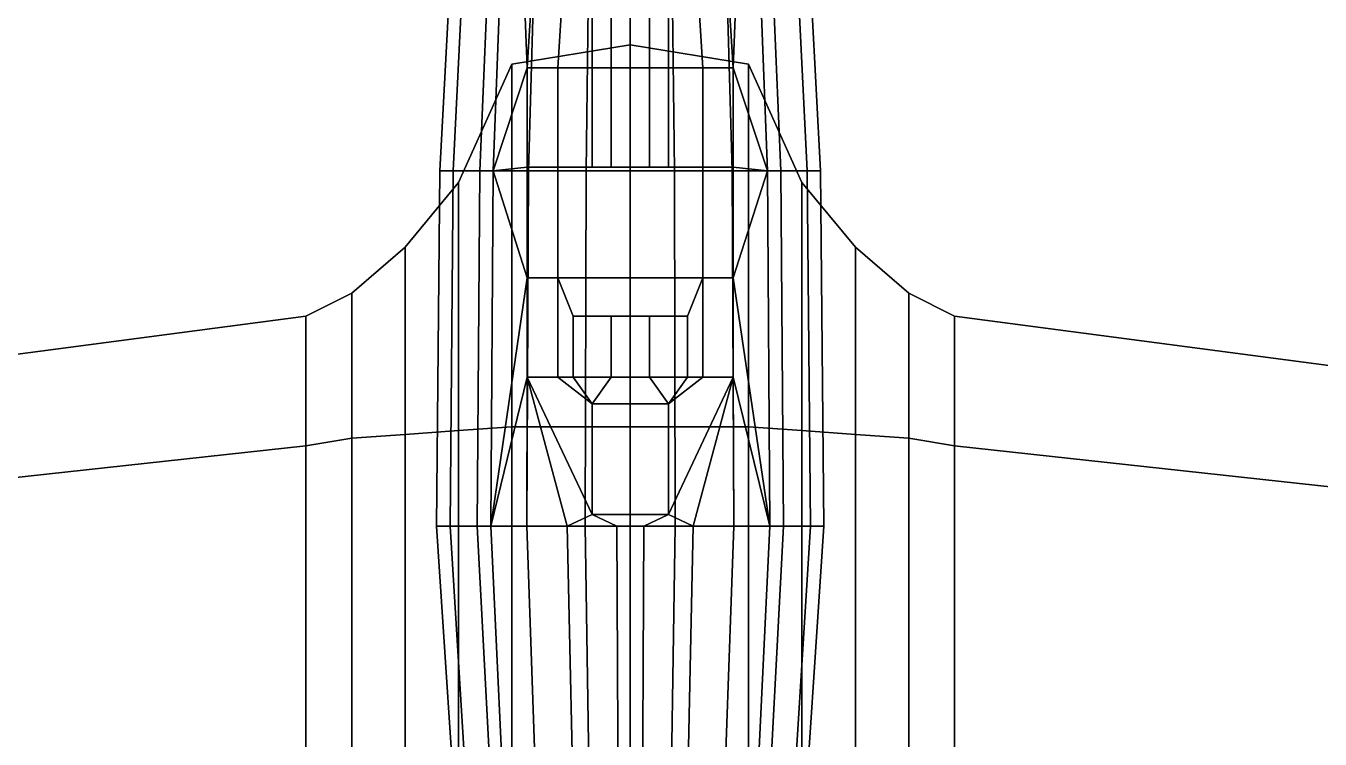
# Model space of a CAD drawing. Header units: millimetres. Extents: x -5.2 to 5.2, y -4.1 to 14.5.
# Drawn here: x -1.584 to 1.808, y -1.753 to 0.115 of the extents above; entities that cross this region are included whole.
import ezdxf

# ---------------------------------------------------------------- set-up
doc = ezdxf.new("R2010")
doc.units = ezdxf.units.MM
for name, color, linetype in [('hull_add', 3, 'Continuous'), ('w2', 6, 'Continuous'), ('wing', 5, 'Continuous')]:
    doc.layers.add(name, color=color, linetype=linetype)

msp = doc.modelspace()

# ---------------------------------------------------------------- linework, layer by layer
for points in [[(-0.4988, -0.265, 0.2272), (-0.43, 1.025, 0.24), (-0.43, 1.025, 0.08), (-0.4988, -0.265, 0.0416)], [(-0.4988, -0.265, 0.0416), (-0.43, 1.025, 0.08), (-0.4, 1.025, -0.1), (-0.464, -0.265, -0.1672)], [(-0.464, -0.265, 0.378), (-0.4, 1.025, 0.37), (-0.43, 1.025, 0.24), (-0.4988, -0.265, 0.2272)], [(-0.464, -0.265, -0.1672), (-0.4, 1.025, -0.1), (-0.34, 1.025, -0.24), (-0.3944, -0.265, -0.3296)], [(-0.3596, -0.265, 0.5752), (-0.31, 1.025, 0.54), (-0.4, 1.025, 0.37), (-0.464, -0.265, 0.378)], [(-0.3944, -0.265, -0.3296), (-0.34, 1.025, -0.24), (-0.31, 1.025, -0.28), (-0.3596, -0.265, -0.376)], [(-0.3596, -0.265, -0.376), (-0.31, 1.025, -0.28), (-0.23, 1.025, -0.36), (-0.2668, -0.265, -0.4688)], [(-0.31, 1.025, 0.54), (-0.3596, -0.265, 0.5752), (-0.3596, -0.265, 0.5752), (-0.27, 0.005, 0.67)], [(-0.25, 0.325, 0.69), (-0.25, 0.325, 0.69), (-0.31, 1.025, 0.54), (-0.27, 0.005, 0.67)], [(-0.2668, -0.265, -0.4688), (-0.23, 1.025, -0.36), (-0.1, 1.025, -0.42), (-0.116, -0.265, -0.5384)], [(-0.116, -0.265, -0.5384), (-0.1, 1.025, -0.42), (0, 1.025, -0.43), (0, -0.265, -0.55)], [(0, -0.265, -0.55), (0, 1.025, -0.43), (0.1, 1.025, -0.42), (0.116, -0.265, -0.5384)], [(0.116, -0.265, -0.5384), (0.1, 1.025, -0.42), (0.23, 1.025, -0.36), (0.2668, -0.265, -0.4688)], [(0.2668, -0.265, -0.4688), (0.23, 1.025, -0.36), (0.31, 1.025, -0.28), (0.3596, -0.265, -0.376)], [(0.25, 0.325, 0.69), (0.27, 0.005, 0.67), (0.27, 0.005, 0.67), (0.31, 1.025, 0.54)], [(0.27, 0.005, 0.67), (0.3596, -0.265, 0.5752), (0.3596, -0.265, 0.5752), (0.31, 1.025, 0.54)], [(0.3596, -0.265, -0.376), (0.31, 1.025, -0.28), (0.34, 1.025, -0.24), (0.3944, -0.265, -0.3296)], [(0.464, -0.265, 0.378), (0.4, 1.025, 0.37), (0.31, 1.025, 0.54), (0.3596, -0.265, 0.5752)], [(0.3944, -0.265, -0.3296), (0.34, 1.025, -0.24), (0.4, 1.025, -0.1), (0.464, -0.265, -0.1672)], [(0.464, -0.265, -0.1672), (0.4, 1.025, -0.1), (0.43, 1.025, 0.08), (0.4988, -0.265, 0.0416)], [(0.4988, -0.265, 0.2272), (0.43, 1.025, 0.24), (0.4, 1.025, 0.37), (0.464, -0.265, 0.378)], [(0.4988, -0.265, 0.0416), (0.43, 1.025, 0.08), (0.43, 1.025, 0.24), (0.4988, -0.265, 0.2272)], [(-0.27, 0.005, 0.67), (-0.3596, -0.265, 0.5752), (-0.3596, -0.265, 0.5752), (-0.27, -0.255, 0.67)], [(0.27, -0.255, 0.67), (0.3596, -0.265, 0.5752), (0.3596, -0.265, 0.5752), (0.27, 0.005, 0.67)], [(-0.4988, -0.265, 0.0416), (-0.5074, -1.195, 0.013), (-0.5074, -1.195, 0.2018), (-0.4988, -0.265, 0.2272)], [(-0.464, -0.265, -0.1672), (-0.472, -1.195, -0.1994), (-0.5074, -1.195, 0.013), (-0.4988, -0.265, 0.0416)], [(-0.4988, -0.265, 0.2272), (-0.5074, -1.195, 0.2018), (-0.472, -1.195, 0.3552), (-0.464, -0.265, 0.378)], [(-0.3944, -0.265, -0.3296), (-0.4012, -1.195, -0.3646), (-0.472, -1.195, -0.1994), (-0.464, -0.265, -0.1672)], [(-0.464, -0.265, 0.378), (-0.472, -1.195, 0.3552), (-0.3658, -1.195, 0.5558), (-0.3596, -0.265, 0.5752)], [(-0.3596, -0.265, -0.376), (-0.3658, -1.195, -0.4118), (-0.4012, -1.195, -0.3646), (-0.3944, -0.265, -0.3296)], [(-0.2668, -0.265, -0.4688), (-0.2714, -1.195, -0.5062), (-0.3658, -1.195, -0.4118), (-0.3596, -0.265, -0.376)], [(-0.27, -0.545, 0.67), (-0.3596, -0.265, 0.5752), (-0.3596, -0.265, 0.5752), (-0.3658, -1.195, 0.5558)], [(-0.27, -0.255, 0.67), (-0.3596, -0.265, 0.5752), (-0.3596, -0.265, 0.5752), (-0.27, -0.545, 0.67)], [(-0.116, -0.265, -0.5384), (-0.118, -1.195, -0.577), (-0.2714, -1.195, -0.5062), (-0.2668, -0.265, -0.4688)], [(0, -0.265, -0.55), (0, -1.195, -0.5888), (-0.118, -1.195, -0.577), (-0.116, -0.265, -0.5384)], [(0.116, -0.265, -0.5384), (0.118, -1.195, -0.577), (0, -1.195, -0.5888), (0, -0.265, -0.55)], [(0.2668, -0.265, -0.4688), (0.2714, -1.195, -0.5062), (0.118, -1.195, -0.577), (0.116, -0.265, -0.5384)], [(0.3596, -0.265, -0.376), (0.3658, -1.195, -0.4118), (0.2714, -1.195, -0.5062), (0.2668, -0.265, -0.4688)], [(0.27, -0.545, 0.67), (0.3596, -0.265, 0.5752), (0.3596, -0.265, 0.5752), (0.27, -0.255, 0.67)], [(0.3658, -1.195, 0.5558), (0.3596, -0.265, 0.5752), (0.3596, -0.265, 0.5752), (0.27, -0.545, 0.67)], [(0.3944, -0.265, -0.3296), (0.4012, -1.195, -0.3646), (0.3658, -1.195, -0.4118), (0.3596, -0.265, -0.376)], [(0.3596, -0.265, 0.5752), (0.3658, -1.195, 0.5558), (0.472, -1.195, 0.3552), (0.464, -0.265, 0.378)], [(0.464, -0.265, -0.1672), (0.472, -1.195, -0.1994), (0.4012, -1.195, -0.3646), (0.3944, -0.265, -0.3296)], [(0.4988, -0.265, 0.0416), (0.5074, -1.195, 0.013), (0.472, -1.195, -0.1994), (0.464, -0.265, -0.1672)], [(0.464, -0.265, 0.378), (0.472, -1.195, 0.3552), (0.5074, -1.195, 0.2018), (0.4988, -0.265, 0.2272)], [(0.4988, -0.265, 0.2272), (0.5074, -1.195, 0.2018), (0.5074, -1.195, 0.013), (0.4988, -0.265, 0.0416)], [(-0.27, -0.805, 0.67), (-0.27, -0.545, 0.67), (-0.27, -0.545, 0.67), (-0.3658, -1.195, 0.5558)], [(0.3658, -1.195, 0.5558), (0.27, -0.545, 0.67), (0.27, -0.545, 0.67), (0.27, -0.805, 0.67)], [(-0.2714, -1.195, 0.6738), (-0.27, -0.805, 0.67), (-0.27, -0.805, 0.67), (-0.3658, -1.195, 0.5558)], [(-0.1652, -1.195, 0.7446), (-0.27, -0.805, 0.67), (-0.27, -0.805, 0.67), (-0.2714, -1.195, 0.6738)], [(-0.1, -1.165, 0.79), (-0.27, -0.805, 0.67), (-0.27, -0.805, 0.67), (-0.1652, -1.195, 0.7446)], [(0.1652, -1.195, 0.7446), (0.27, -0.805, 0.67), (0.27, -0.805, 0.67), (0.1, -1.165, 0.79)], [(0.2714, -1.195, 0.6738), (0.27, -0.805, 0.67), (0.27, -0.805, 0.67), (0.1652, -1.195, 0.7446)], [(0.3658, -1.195, 0.5558), (0.27, -0.805, 0.67), (0.27, -0.805, 0.67), (0.2714, -1.195, 0.6738)], [(-0.0354, -1.195, 0.78), (-0.1, -1.165, 0.79), (-0.1, -1.165, 0.79), (-0.1652, -1.195, 0.7446)], [(0.0354, -1.195, 0.78), (0.1, -1.165, 0.79), (-0.1, -1.165, 0.79), (-0.0354, -1.195, 0.78)], [(0.1652, -1.195, 0.7446), (0.1, -1.165, 0.79), (0.1, -1.165, 0.79), (0.0354, -1.195, 0.78)], [(-0.4472, -2.105, 0.1504), (-0.5074, -1.195, 0.2018), (-0.5074, -1.195, 0.013), (-0.4472, -2.105, -0.016)], [(-0.4472, -2.105, -0.016), (-0.5074, -1.195, 0.013), (-0.472, -1.195, -0.1994), (-0.416, -2.105, -0.2032)], [(-0.416, -2.105, 0.2856), (-0.472, -1.195, 0.3552), (-0.5074, -1.195, 0.2018), (-0.4472, -2.105, 0.1504)], [(-0.416, -2.105, -0.2032), (-0.472, -1.195, -0.1994), (-0.4012, -1.195, -0.3646), (-0.3536, -2.105, -0.3488)], [(-0.3224, -2.105, 0.4624), (-0.3658, -1.195, 0.5558), (-0.472, -1.195, 0.3552), (-0.416, -2.105, 0.2856)], [(-0.3536, -2.105, -0.3488), (-0.4012, -1.195, -0.3646), (-0.3658, -1.195, -0.4118), (-0.3224, -2.105, -0.3904)], [(-0.3224, -2.105, -0.3904), (-0.3658, -1.195, -0.4118), (-0.2714, -1.195, -0.5062), (-0.2392, -2.105, -0.4736)], [(-0.2392, -2.105, 0.5664), (-0.2714, -1.195, 0.6738), (-0.3658, -1.195, 0.5558), (-0.3224, -2.105, 0.4624)], [(-0.2392, -2.105, -0.4736), (-0.2714, -1.195, -0.5062), (-0.118, -1.195, -0.577), (-0.104, -2.105, -0.536)], [(-0.1456, -2.105, 0.6288), (-0.1652, -1.195, 0.7446), (-0.2714, -1.195, 0.6738), (-0.2392, -2.105, 0.5664)], [(-0.0312, -2.105, 0.66), (-0.0354, -1.195, 0.78), (-0.1652, -1.195, 0.7446), (-0.1456, -2.105, 0.6288)], [(-0.104, -2.105, -0.536), (-0.118, -1.195, -0.577), (0, -1.195, -0.5888), (0, -2.105, -0.5464)], [(0.0312, -2.105, 0.66), (0.0354, -1.195, 0.78), (-0.0354, -1.195, 0.78), (-0.0312, -2.105, 0.66)], [(0, -2.105, -0.5464), (0, -1.195, -0.5888), (0.118, -1.195, -0.577), (0.104, -2.105, -0.536)], [(0.1456, -2.105, 0.6288), (0.1652, -1.195, 0.7446), (0.0354, -1.195, 0.78), (0.0312, -2.105, 0.66)], [(0.104, -2.105, -0.536), (0.118, -1.195, -0.577), (0.2714, -1.195, -0.5062), (0.2392, -2.105, -0.4736)], [(0.2392, -2.105, 0.5664), (0.2714, -1.195, 0.6738), (0.1652, -1.195, 0.7446), (0.1456, -2.105, 0.6288)], [(0.2392, -2.105, -0.4736), (0.2714, -1.195, -0.5062), (0.3658, -1.195, -0.4118), (0.3224, -2.105, -0.3904)], [(0.3224, -2.105, 0.4624), (0.3658, -1.195, 0.5558), (0.2714, -1.195, 0.6738), (0.2392, -2.105, 0.5664)], [(0.3224, -2.105, -0.3904), (0.3658, -1.195, -0.4118), (0.4012, -1.195, -0.3646), (0.3536, -2.105, -0.3488)], [(0.416, -2.105, 0.2856), (0.472, -1.195, 0.3552), (0.3658, -1.195, 0.5558), (0.3224, -2.105, 0.4624)], [(0.3536, -2.105, -0.3488), (0.4012, -1.195, -0.3646), (0.472, -1.195, -0.1994), (0.416, -2.105, -0.2032)], [(0.416, -2.105, -0.2032), (0.472, -1.195, -0.1994), (0.5074, -1.195, 0.013), (0.4472, -2.105, -0.016)], [(0.4472, -2.105, 0.1504), (0.5074, -1.195, 0.2018), (0.472, -1.195, 0.3552), (0.416, -2.105, 0.2856)], [(0.4472, -2.105, -0.016), (0.5074, -1.195, 0.013), (0.5074, -1.195, 0.2018), (0.4472, -2.105, 0.1504)]]:
    msp.add_3dface(points)
at = {"layer": 'hull_add'}
for points in [[(-0.25, 0.325, 0.69), (-0.27, 0.005, 0.67), (-0.19, 0.005, 0.89), (-0.17, 0.325, 0.87)], [(-0.17, 0.325, 0.87), (-0.19, 0.005, 0.89), (-0.1, 0.005, 0.99), (-0.1, 0.325, 0.94)], [(-0.1, 0.325, 0.94), (-0.1, 0.005, 0.99), (-0.05, 0.005, 1.07), (-0.05, 0.325, 1)], [(-0.05, 0.325, 1), (-0.05, 0.005, 1.07), (0.05, 0.005, 1.07), (0.05, 0.325, 1)], [(0.05, 0.325, 1), (0.05, 0.005, 1.07), (0.1, 0.005, 0.99), (0.1, 0.325, 0.94)], [(0.1, 0.325, 0.94), (0.1, 0.005, 0.99), (0.19, 0.005, 0.89), (0.17, 0.325, 0.87)], [(0.17, 0.325, 0.87), (0.19, 0.005, 0.89), (0.27, 0.005, 0.67), (0.25, 0.325, 0.69)], [(-0.27, 0.005, 0.67), (-0.27, -0.255, 0.67), (-0.19, -0.255, 0.89), (-0.19, 0.005, 0.89)], [(-0.19, 0.005, 0.89), (-0.19, -0.255, 0.89), (-0.1, -0.255, 1.02), (-0.1, 0.005, 0.99)], [(-0.1, 0.005, 0.99), (-0.1, -0.255, 1.02), (-0.05, -0.255, 1.1), (-0.05, 0.005, 1.07)], [(-0.05, 0.005, 1.07), (-0.05, -0.255, 1.1), (0.05, -0.255, 1.1), (0.05, 0.005, 1.07)], [(0.05, 0.005, 1.07), (0.05, -0.255, 1.1), (0.1, -0.255, 1.02), (0.1, 0.005, 0.99)], [(0.1, 0.005, 0.99), (0.1, -0.255, 1.02), (0.19, -0.255, 0.89), (0.19, 0.005, 0.89)], [(0.19, 0.005, 0.89), (0.19, -0.255, 0.89), (0.27, -0.255, 0.67), (0.27, 0.005, 0.67)], [(-0.27, -0.255, 0.67), (-0.27, -0.545, 0.67), (-0.19, -0.545, 0.89), (-0.19, -0.255, 0.89)], [(-0.19, -0.255, 0.89), (-0.19, -0.545, 0.89), (0.19, -0.545, 0.89), (0.19, -0.255, 0.89)], [(-0.1, -0.255, 1.02), (-0.19, -0.255, 0.89), (0.19, -0.255, 0.89), (0.1, -0.255, 1.02)], [(-0.05, -0.255, 1.1), (-0.1, -0.255, 1.02), (0.1, -0.255, 1.02), (0.05, -0.255, 1.1)], [(0.19, -0.255, 0.89), (0.19, -0.545, 0.89), (0.27, -0.545, 0.67), (0.27, -0.255, 0.67)], [(-0.27, -0.545, 0.67), (-0.27, -0.805, 0.67), (-0.19, -0.805, 0.89), (-0.19, -0.545, 0.89)], [(-0.19, -0.545, 0.89), (-0.19, -0.805, 0.89), (-0.15, -0.805, 1), (-0.15, -0.645, 1)], [(-0.19, -0.545, 0.89), (-0.15, -0.645, 1), (0.15, -0.645, 1), (0.19, -0.545, 0.89)], [(0.15, -0.645, 1), (0.15, -0.805, 1), (0.19, -0.805, 0.89), (0.19, -0.545, 0.89)], [(0.19, -0.545, 0.89), (0.19, -0.805, 0.89), (0.27, -0.805, 0.67), (0.27, -0.545, 0.67)], [(-0.15, -0.645, 1), (-0.15, -0.805, 1), (-0.05, -0.805, 1.1), (-0.05, -0.645, 1.1)], [(-0.15, -0.645, 1), (-0.05, -0.645, 1.1), (0.05, -0.645, 1.1), (0.15, -0.645, 1)], [(-0.05, -0.645, 1.1), (-0.05, -0.805, 1.1), (0.05, -0.805, 1.1), (0.05, -0.645, 1.1)], [(0.05, -0.645, 1.1), (0.05, -0.805, 1.1), (0.15, -0.805, 1), (0.15, -0.645, 1)], [(-0.19, -0.805, 0.89), (-0.27, -0.805, 0.67), (-0.1, -1.165, 0.79), (-0.1, -0.875, 1.05)], [(-0.15, -0.805, 1), (-0.19, -0.805, 0.89), (-0.1, -0.875, 1.05), (-0.15, -0.805, 1)], [(-0.05, -0.805, 1.1), (-0.15, -0.805, 1), (-0.1, -0.875, 1.05), (-0.05, -0.805, 1.1)], [(-0.05, -0.805, 1.1), (-0.1, -0.875, 1.05), (0.1, -0.875, 1.05), (0.05, -0.805, 1.1)], [(0.1, -0.875, 1.05), (0.1, -0.875, 1.05), (0.15, -0.805, 1), (0.05, -0.805, 1.1)], [(0.1, -0.875, 1.05), (0.1, -1.165, 0.79), (0.27, -0.805, 0.67), (0.19, -0.805, 0.89)], [(0.1, -0.875, 1.05), (0.1, -0.875, 1.05), (0.19, -0.805, 0.89), (0.15, -0.805, 1)], [(-0.1, -0.875, 1.05), (-0.1, -1.165, 0.79), (0.1, -1.165, 0.79), (0.1, -0.875, 1.05)]]:
    msp.add_3dface(points, dxfattribs=at)
at = {"layer": 'w2'}
for points in [[(0, -0.935, -0.57), (0.31, -0.935, -0.57), (0.31, 0.015, -0.38), (0, 0.065, -0.38)], [(0, 0.065, -0.38), (0.31, 0.015, -0.38), (0.31, -0.935, -0.01), (0, -0.935, -0.01)], [(0.31, -0.935, -0.57), (0.45, -0.945, -0.57), (0.45, -0.295, -0.38), (0.31, 0.015, -0.38)], [(0.31, 0.015, -0.38), (0.45, -0.295, -0.38), (0.45, -0.945, -0.08), (0.31, -0.935, -0.01)], [(0.45, -0.945, -0.57), (0.59, -0.955, -0.56), (0.59, -0.465, -0.38), (0.45, -0.295, -0.38)], [(0.45, -0.295, -0.38), (0.59, -0.465, -0.38), (0.59, -0.955, -0.13), (0.45, -0.945, -0.08)], [(0.59, -0.955, -0.56), (0.73, -0.965, -0.55), (0.73, -0.585, -0.38), (0.59, -0.465, -0.38)], [(0.59, -0.465, -0.38), (0.73, -0.585, -0.38), (0.73, -0.965, -0.18), (0.59, -0.955, -0.13)], [(0.73, -0.965, -0.55), (0.85, -0.985, -0.55), (0.85, -0.645, -0.38), (0.73, -0.585, -0.38)], [(0.73, -0.585, -0.38), (0.85, -0.645, -0.38), (0.85, -0.985, -0.21), (0.73, -0.965, -0.18)], [(0.85, -0.985, -0.55), (3.05, -1.225, -0.36), (3.05, -0.935, -0.24), (0.85, -0.645, -0.38)], [(0.85, -0.645, -0.38), (3.05, -0.935, -0.24), (3.05, -1.225, -0.13), (0.85, -0.985, -0.21)], [(0, -2.115, -0.57), (0.31, -2.115, -0.57), (0.31, -0.935, -0.57), (0, -0.935, -0.57)], [(0.31, -0.935, -0.01), (0.31, -2.115, -0.01), (0, -2.115, -0.01), (0, -0.935, -0.01)], [(0.31, -2.115, -0.57), (0.45, -2.115, -0.57), (0.45, -0.945, -0.57), (0.31, -0.935, -0.57)], [(0.45, -0.945, -0.08), (0.45, -2.115, -0.08), (0.31, -2.115, -0.01), (0.31, -0.935, -0.01)], [(0.45, -2.115, -0.57), (0.59, -2.115, -0.56), (0.59, -0.955, -0.56), (0.45, -0.945, -0.57)], [(0.59, -0.955, -0.13), (0.59, -2.115, -0.13), (0.45, -2.115, -0.08), (0.45, -0.945, -0.08)], [(0.59, -2.115, -0.56), (0.73, -2.115, -0.55), (0.73, -0.965, -0.55), (0.59, -0.955, -0.56)], [(0.73, -0.965, -0.18), (0.73, -2.115, -0.18), (0.59, -2.115, -0.13), (0.59, -0.955, -0.13)], [(0.73, -2.115, -0.55), (0.85, -2.115, -0.55), (0.85, -0.985, -0.55), (0.73, -0.965, -0.55)], [(0.85, -0.985, -0.21), (0.85, -2.115, -0.21), (0.73, -2.115, -0.18), (0.73, -0.965, -0.18)], [(0.85, -2.115, -0.55), (3.05, -2.105, -0.36), (3.05, -1.225, -0.36), (0.85, -0.985, -0.55)], [(3.05, -1.225, -0.13), (3.05, -2.105, -0.13), (0.85, -2.115, -0.21), (0.85, -0.985, -0.21)]]:
    msp.add_3dface(points, dxfattribs=at)
at = {"layer": 'wing'}
for points in [[(0, 0.065, -0.38), (-0.31, 0.015, -0.38), (-0.31, -0.935, -0.01), (0, -0.935, -0.01)], [(0, -0.935, -0.57), (-0.31, -0.935, -0.57), (-0.31, 0.015, -0.38), (0, 0.065, -0.38)], [(-0.31, 0.015, -0.38), (-0.45, -0.295, -0.38), (-0.45, -0.945, -0.08), (-0.31, -0.935, -0.01)], [(-0.31, -0.935, -0.57), (-0.45, -0.945, -0.57), (-0.45, -0.295, -0.38), (-0.31, 0.015, -0.38)], [(-0.45, -0.295, -0.38), (-0.59, -0.465, -0.38), (-0.59, -0.955, -0.13), (-0.45, -0.945, -0.08)], [(-0.45, -0.945, -0.57), (-0.59, -0.955, -0.56), (-0.59, -0.465, -0.38), (-0.45, -0.295, -0.38)], [(-0.59, -0.465, -0.38), (-0.73, -0.585, -0.38), (-0.73, -0.965, -0.18), (-0.59, -0.955, -0.13)], [(-0.59, -0.955, -0.56), (-0.73, -0.965, -0.55), (-0.73, -0.585, -0.38), (-0.59, -0.465, -0.38)], [(-0.73, -0.585, -0.38), (-0.85, -0.645, -0.38), (-0.85, -0.985, -0.21), (-0.73, -0.965, -0.18)], [(-0.73, -0.965, -0.55), (-0.85, -0.985, -0.55), (-0.85, -0.645, -0.38), (-0.73, -0.585, -0.38)], [(-0.85, -0.645, -0.38), (-3.05, -0.935, -0.24), (-3.05, -1.225, -0.13), (-0.85, -0.985, -0.21)], [(-0.85, -0.985, -0.55), (-3.05, -1.225, -0.36), (-3.05, -0.935, -0.24), (-0.85, -0.645, -0.38)], [(-0.59, -0.955, -0.13), (-0.59, -2.115, -0.13), (-0.45, -2.115, -0.08), (-0.45, -0.945, -0.08)], [(-0.45, -2.115, -0.57), (-0.59, -2.115, -0.56), (-0.59, -0.955, -0.56), (-0.45, -0.945, -0.57)], [(-0.45, -0.945, -0.08), (-0.45, -2.115, -0.08), (-0.31, -2.115, -0.01), (-0.31, -0.935, -0.01)], [(-0.31, -2.115, -0.57), (-0.45, -2.115, -0.57), (-0.45, -0.945, -0.57), (-0.31, -0.935, -0.57)], [(-0.31, -0.935, -0.01), (-0.31, -2.115, -0.01), (0, -2.115, -0.01), (0, -0.935, -0.01)], [(0, -2.115, -0.57), (-0.31, -2.115, -0.57), (-0.31, -0.935, -0.57), (0, -0.935, -0.57)], [(-0.85, -0.985, -0.21), (-0.85, -2.115, -0.21), (-0.73, -2.115, -0.18), (-0.73, -0.965, -0.18)], [(-0.73, -2.115, -0.55), (-0.85, -2.115, -0.55), (-0.85, -0.985, -0.55), (-0.73, -0.965, -0.55)], [(-0.73, -0.965, -0.18), (-0.73, -2.115, -0.18), (-0.59, -2.115, -0.13), (-0.59, -0.955, -0.13)], [(-0.59, -2.115, -0.56), (-0.73, -2.115, -0.55), (-0.73, -0.965, -0.55), (-0.59, -0.955, -0.56)], [(-3.05, -1.225, -0.13), (-3.05, -2.105, -0.13), (-0.85, -2.115, -0.21), (-0.85, -0.985, -0.21)], [(-0.85, -2.115, -0.55), (-3.05, -2.105, -0.36), (-3.05, -1.225, -0.36), (-0.85, -0.985, -0.55)]]:
    msp.add_3dface(points, dxfattribs=at)

doc.saveas('drawing.dxf')
